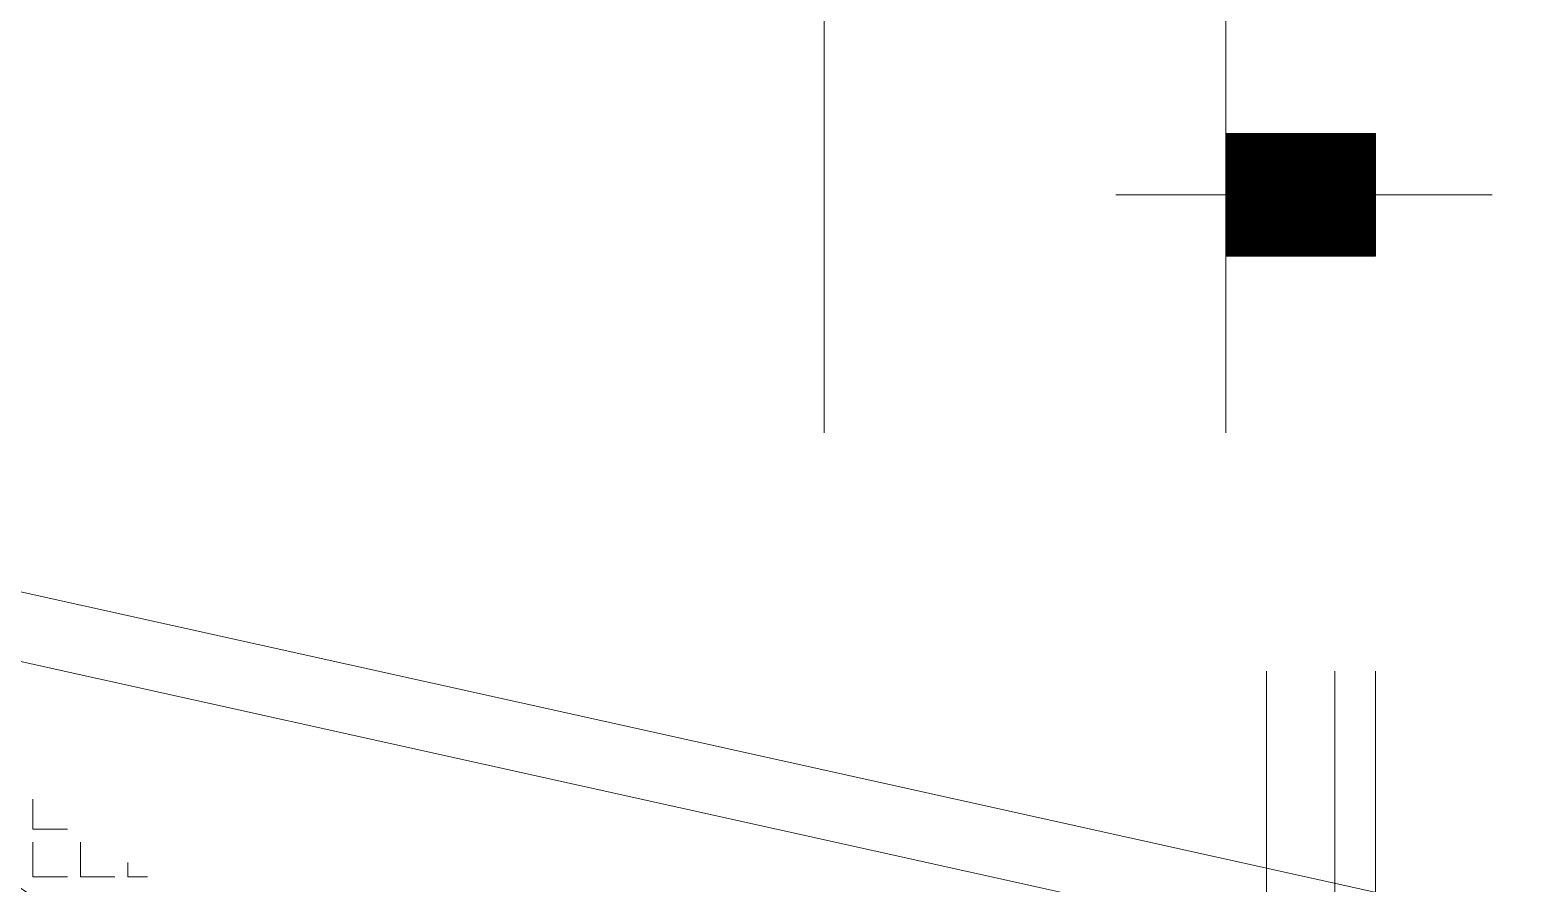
# Model space of a CAD drawing. Header units: inches. Extents: x 0 to 157513, y -28488 to 35640.
# Drawn here: x 10624.6 to 10842.8, y 19930.9 to 20056.3 of the extents above; entities that cross this region are included whole.
import ezdxf

# ---------------------------------------------------------------- set-up
doc = ezdxf.new("R2010")
doc.units = ezdxf.units.IN
doc.header["$LTSCALE"] = 400
doc.header["$MEASUREMENT"] = 0
doc.linetypes.add('PHANTOM', pattern=[2.5, 1.25, -0.25, 0.25, -0.25, 0.25, -0.25])
doc.layers.add('BF', color=8, linetype='PHANTOM')
doc.layers.add('BF STR', color=8, linetype='PHANTOM', lineweight=5)

# ---------------------------------------------------------------- blocks, each defined once
blk = doc.blocks.new('611bf4 strgaele')
at = {"layer": 'BF STR'}
for p, q in [((-269044.44, 34566.32, -169.38), (-269044.44, 33738.63, -169.38)), ((-269034.44, 34566.32, -169.38), (-269034.44, 33738.63, -169.38)), ((-269028.44, 34566.32, -169.38), (-269028.44, 33738.63, -169.38)), ((-269109.44, 34501.32, -169.38), (-269109.44, 33738.63, -169.38)), ((-269050.44, 34501.32, -169.38), (-269050.44, 33738.63, -169.38)), ((-269028.44, 34045.32, -169.38), (-269050.44, 34045.32, -169.38)), ((-269050.44, 34045.32, -169.38), (-269050.44, 34027.32, -169.38)), ((-269050.44, 34045.17, -169.38), (-269032.59, 34027.32, -169.38)), ((-269050.44, 34044.99, -169.38), (-269032.77, 34027.32, -169.38)), ((-269050.44, 34044.82, -169.38), (-269032.95, 34027.32, -169.38)), ((-269050.44, 34044.64, -169.38), (-269033.12, 34027.32, -169.38)), ((-269050.44, 34044.46, -169.38), (-269033.3, 34027.32, -169.38)), ((-269050.44, 34044.29, -169.38), (-269033.48, 34027.32, -169.38)), ((-269050.44, 34044.11, -169.38), (-269033.65, 34027.32, -169.38)), ((-269050.44, 34043.93, -169.38), (-269033.83, 34027.32, -169.38)), ((-269050.44, 34043.76, -169.38), (-269034.01, 34027.32, -169.38)), ((-269050.44, 34043.58, -169.38), (-269034.18, 34027.32, -169.38)), ((-269050.42, 34045.32, -169.38), (-269032.42, 34027.32, -169.38)), ((-269050.24, 34045.32, -169.38), (-269032.24, 34027.32, -169.38)), ((-269050.06, 34045.32, -169.38), (-269032.06, 34027.32, -169.38)), ((-269049.89, 34045.32, -169.38), (-269031.89, 34027.32, -169.38)), ((-269049.71, 34045.32, -169.38), (-269031.71, 34027.32, -169.38)), ((-269049.53, 34045.32, -169.38), (-269031.53, 34027.32, -169.38)), ((-269049.36, 34045.32, -169.38), (-269031.36, 34027.32, -169.38)), ((-269049.18, 34045.32, -169.38), (-269031.18, 34027.32, -169.38)), ((-269049, 34045.32, -169.38), (-269031, 34027.32, -169.38)), ((-269048.83, 34045.32, -169.38), (-269030.83, 34027.32, -169.38)), ((-269048.65, 34045.32, -169.38), (-269030.65, 34027.32, -169.38)), ((-269048.47, 34045.32, -169.38), (-269030.47, 34027.32, -169.38)), ((-269048.3, 34045.32, -169.38), (-269030.3, 34027.32, -169.38)), ((-269048.12, 34045.32, -169.38), (-269030.12, 34027.32, -169.38)), ((-269047.94, 34045.32, -169.38), (-269029.94, 34027.32, -169.38)), ((-269047.77, 34045.32, -169.38), (-269029.77, 34027.32, -169.38)), ((-269047.59, 34045.32, -169.38), (-269029.59, 34027.32, -169.38)), ((-269047.41, 34045.32, -169.38), (-269029.41, 34027.32, -169.38)), ((-269047.23, 34045.32, -169.38), (-269029.23, 34027.32, -169.38)), ((-269047.06, 34045.32, -169.38), (-269029.06, 34027.32, -169.38)), ((-269046.88, 34045.32, -169.38), (-269028.88, 34027.32, -169.38)), ((-269046.7, 34045.32, -169.38), (-269028.7, 34027.32, -169.38)), ((-269046.53, 34045.32, -169.38), (-269028.53, 34027.32, -169.38)), ((-269046.35, 34045.32, -169.38), (-269028.44, 34027.41, -169.38)), ((-269046.17, 34045.32, -169.38), (-269028.44, 34027.59, -169.38)), ((-269046, 34045.32, -169.38), (-269028.44, 34027.77, -169.38)), ((-269045.82, 34045.32, -169.38), (-269028.44, 34027.94, -169.38)), ((-269045.64, 34045.32, -169.38), (-269028.44, 34028.12, -169.38)), ((-269045.47, 34045.32, -169.38), (-269028.44, 34028.3, -169.38)), ((-269045.29, 34045.32, -169.38), (-269028.44, 34028.47, -169.38)), ((-269045.11, 34045.32, -169.38), (-269028.44, 34028.65, -169.38)), ((-269044.94, 34045.32, -169.38), (-269028.44, 34028.83, -169.38)), ((-269044.76, 34045.32, -169.38), (-269028.44, 34029, -169.38)), ((-269044.58, 34045.32, -169.38), (-269028.44, 34029.18, -169.38)), ((-269044.41, 34045.32, -169.38), (-269028.44, 34029.36, -169.38)), ((-269044.23, 34045.32, -169.38), (-269028.44, 34029.54, -169.38)), ((-269044.05, 34045.32, -169.38), (-269028.44, 34029.71, -169.38)), ((-269043.88, 34045.32, -169.38), (-269028.44, 34029.89, -169.38)), ((-269043.7, 34045.32, -169.38), (-269028.44, 34030.07, -169.38)), ((-269043.52, 34045.32, -169.38), (-269028.44, 34030.24, -169.38)), ((-269043.35, 34045.32, -169.38), (-269028.44, 34030.42, -169.38)), ((-269043.17, 34045.32, -169.38), (-269028.44, 34030.6, -169.38)), ((-269042.99, 34045.32, -169.38), (-269028.44, 34030.77, -169.38)), ((-269042.82, 34045.32, -169.38), (-269028.44, 34030.95, -169.38)), ((-269042.64, 34045.32, -169.38), (-269028.44, 34031.13, -169.38)), ((-269042.46, 34045.32, -169.38), (-269028.44, 34031.3, -169.38)), ((-269042.28, 34045.32, -169.38), (-269028.44, 34031.48, -169.38)), ((-269042.11, 34045.32, -169.38), (-269028.44, 34031.66, -169.38)), ((-269041.93, 34045.32, -169.38), (-269028.44, 34031.83, -169.38)), ((-269041.75, 34045.32, -169.38), (-269028.44, 34032.01, -169.38)), ((-269041.58, 34045.32, -169.38), (-269028.44, 34032.19, -169.38)), ((-269041.4, 34045.32, -169.38), (-269028.44, 34032.36, -169.38)), ((-269041.22, 34045.32, -169.38), (-269028.44, 34032.54, -169.38)), ((-269041.05, 34045.32, -169.38), (-269028.44, 34032.72, -169.38)), ((-269040.87, 34045.32, -169.38), (-269028.44, 34032.89, -169.38)), ((-269040.69, 34045.32, -169.38), (-269028.44, 34033.07, -169.38)), ((-269040.52, 34045.32, -169.38), (-269028.44, 34033.25, -169.38)), ((-269040.34, 34045.32, -169.38), (-269028.44, 34033.42, -169.38)), ((-269040.16, 34045.32, -169.38), (-269028.44, 34033.6, -169.38)), ((-269039.99, 34045.32, -169.38), (-269028.44, 34033.78, -169.38)), ((-269039.81, 34045.32, -169.38), (-269028.44, 34033.95, -169.38)), ((-269039.63, 34045.32, -169.38), (-269028.44, 34034.13, -169.38)), ((-269039.46, 34045.32, -169.38), (-269028.44, 34034.31, -169.38)), ((-269039.28, 34045.32, -169.38), (-269028.44, 34034.48, -169.38)), ((-269039.1, 34045.32, -169.38), (-269028.44, 34034.66, -169.38)), ((-269038.93, 34045.32, -169.38), (-269028.44, 34034.84, -169.38)), ((-269038.75, 34045.32, -169.38), (-269028.44, 34035.02, -169.38)), ((-269038.57, 34045.32, -169.38), (-269028.44, 34035.19, -169.38)), ((-269038.4, 34045.32, -169.38), (-269028.44, 34035.37, -169.38)), ((-269038.22, 34045.32, -169.38), (-269028.44, 34035.55, -169.38)), ((-269038.04, 34045.32, -169.38), (-269028.44, 34035.72, -169.38)), ((-269037.87, 34045.32, -169.38), (-269028.44, 34035.9, -169.38)), ((-269037.69, 34045.32, -169.38), (-269028.44, 34036.08, -169.38)), ((-269037.51, 34045.32, -169.38), (-269028.44, 34036.25, -169.38)), ((-269037.34, 34045.32, -169.38), (-269028.44, 34036.43, -169.38)), ((-269037.16, 34045.32, -169.38), (-269028.44, 34036.61, -169.38)), ((-269036.98, 34045.32, -169.38), (-269028.44, 34036.78, -169.38)), ((-269036.8, 34045.32, -169.38), (-269028.44, 34036.96, -169.38)), ((-269036.63, 34045.32, -169.38), (-269028.44, 34037.14, -169.38)), ((-269036.45, 34045.32, -169.38), (-269028.44, 34037.31, -169.38)), ((-269036.27, 34045.32, -169.38), (-269028.44, 34037.49, -169.38)), ((-269036.1, 34045.32, -169.38), (-269028.44, 34037.67, -169.38)), ((-269035.92, 34045.32, -169.38), (-269028.44, 34037.84, -169.38)), ((-269035.74, 34045.32, -169.38), (-269028.44, 34038.02, -169.38)), ((-269035.57, 34045.32, -169.38), (-269028.44, 34038.2, -169.38)), ((-269035.39, 34045.32, -169.38), (-269028.44, 34038.37, -169.38)), ((-269035.21, 34045.32, -169.38), (-269028.44, 34038.55, -169.38)), ((-269035.04, 34045.32, -169.38), (-269028.44, 34038.73, -169.38)), ((-269034.86, 34045.32, -169.38), (-269028.44, 34038.9, -169.38)), ((-269034.68, 34045.32, -169.38), (-269028.44, 34039.08, -169.38)), ((-269034.51, 34045.32, -169.38), (-269028.44, 34039.26, -169.38)), ((-269034.33, 34045.32, -169.38), (-269028.44, 34039.43, -169.38)), ((-269034.15, 34045.32, -169.38), (-269028.44, 34039.61, -169.38)), ((-269033.98, 34045.32, -169.38), (-269028.44, 34039.79, -169.38)), ((-269033.8, 34045.32, -169.38), (-269028.44, 34039.97, -169.38)), ((-269033.62, 34045.32, -169.38), (-269028.44, 34040.14, -169.38)), ((-269033.45, 34045.32, -169.38), (-269028.44, 34040.32, -169.38)), ((-269033.27, 34045.32, -169.38), (-269028.44, 34040.5, -169.38)), ((-269033.09, 34045.32, -169.38), (-269028.44, 34040.67, -169.38)), ((-269032.92, 34045.32, -169.38), (-269028.44, 34040.85, -169.38)), ((-269032.74, 34045.32, -169.38), (-269028.44, 34041.03, -169.38)), ((-269032.56, 34045.32, -169.38), (-269028.44, 34041.2, -169.38)), ((-269032.39, 34045.32, -169.38), (-269028.44, 34041.38, -169.38)), ((-269032.21, 34045.32, -169.38), (-269028.44, 34041.56, -169.38)), ((-269032.03, 34045.32, -169.38), (-269028.44, 34041.73, -169.38)), ((-269031.86, 34045.32, -169.38), (-269028.44, 34041.91, -169.38)), ((-269031.68, 34045.32, -169.38), (-269028.44, 34042.09, -169.38)), ((-269031.5, 34045.32, -169.38), (-269028.44, 34042.26, -169.38)), ((-269031.32, 34045.32, -169.38), (-269028.44, 34042.44, -169.38)), ((-269031.15, 34045.32, -169.38), (-269028.44, 34042.62, -169.38)), ((-269030.97, 34045.32, -169.38), (-269028.44, 34042.79, -169.38)), ((-269030.79, 34045.32, -169.38), (-269028.44, 34042.97, -169.38)), ((-269030.62, 34045.32, -169.38), (-269028.44, 34043.15, -169.38)), ((-269030.44, 34045.32, -169.38), (-269028.44, 34043.32, -169.38)), ((-269030.26, 34045.32, -169.38), (-269028.44, 34043.5, -169.38)), ((-269030.09, 34045.32, -169.38), (-269028.44, 34043.68, -169.38)), ((-269029.91, 34045.32, -169.38), (-269028.44, 34043.85, -169.38)), ((-269029.73, 34045.32, -169.38), (-269028.44, 34044.03, -169.38)), ((-269029.56, 34045.32, -169.38), (-269028.44, 34044.21, -169.38)), ((-269029.38, 34045.32, -169.38), (-269028.44, 34044.38, -169.38)), ((-269029.2, 34045.32, -169.38), (-269028.44, 34044.56, -169.38)), ((-269029.03, 34045.32, -169.38), (-269028.44, 34044.74, -169.38)), ((-269028.85, 34045.32, -169.38), (-269028.44, 34044.91, -169.38)), ((-269028.67, 34045.32, -169.38), (-269028.44, 34045.09, -169.38)), ((-269028.5, 34045.32, -169.38), (-269028.44, 34045.27, -169.38)), ((-269028.44, 34027.32, -169.38), (-269028.44, 34045.32, -169.38)), ((-269050.44, 34043.4, -169.38), (-269034.36, 34027.32, -169.38)), ((-269050.44, 34043.23, -169.38), (-269034.54, 34027.32, -169.38)), ((-269050.44, 34043.05, -169.38), (-269034.71, 34027.32, -169.38)), ((-269050.44, 34042.87, -169.38), (-269034.89, 34027.32, -169.38)), ((-269050.44, 34042.7, -169.38), (-269035.07, 34027.32, -169.38)), ((-269050.44, 34042.52, -169.38), (-269035.25, 34027.32, -169.38)), ((-269050.44, 34042.34, -169.38), (-269035.42, 34027.32, -169.38)), ((-269050.44, 34042.17, -169.38), (-269035.6, 34027.32, -169.38)), ((-269050.44, 34041.99, -169.38), (-269035.78, 34027.32, -169.38)), ((-269050.44, 34041.81, -169.38), (-269035.95, 34027.32, -169.38)), ((-269050.44, 34041.64, -169.38), (-269036.13, 34027.32, -169.38)), ((-269050.44, 34041.46, -169.38), (-269036.31, 34027.32, -169.38)), ((-269050.44, 34041.28, -169.38), (-269036.48, 34027.32, -169.38)), ((-269050.44, 34041.11, -169.38), (-269036.66, 34027.32, -169.38)), ((-269050.44, 34040.93, -169.38), (-269036.84, 34027.32, -169.38)), ((-269050.44, 34040.75, -169.38), (-269037.01, 34027.32, -169.38)), ((-269050.44, 34040.58, -169.38), (-269037.19, 34027.32, -169.38)), ((-269050.44, 34040.4, -169.38), (-269037.37, 34027.32, -169.38)), ((-269050.44, 34040.22, -169.38), (-269037.54, 34027.32, -169.38)), ((-269050.44, 34040.04, -169.38), (-269037.72, 34027.32, -169.38)), ((-269050.44, 34039.87, -169.38), (-269037.9, 34027.32, -169.38)), ((-269050.44, 34039.69, -169.38), (-269038.07, 34027.32, -169.38)), ((-269050.44, 34039.51, -169.38), (-269038.25, 34027.32, -169.38)), ((-269050.44, 34039.34, -169.38), (-269038.43, 34027.32, -169.38)), ((-269050.44, 34039.16, -169.38), (-269038.6, 34027.32, -169.38)), ((-269050.44, 34038.98, -169.38), (-269038.78, 34027.32, -169.38)), ((-269050.44, 34038.81, -169.38), (-269038.96, 34027.32, -169.38)), ((-269050.44, 34038.63, -169.38), (-269039.13, 34027.32, -169.38)), ((-269050.44, 34038.45, -169.38), (-269039.31, 34027.32, -169.38)), ((-269050.44, 34038.28, -169.38), (-269039.49, 34027.32, -169.38)), ((-269050.44, 34038.1, -169.38), (-269039.66, 34027.32, -169.38)), ((-269050.44, 34037.92, -169.38), (-269039.84, 34027.32, -169.38)), ((-269050.44, 34037.75, -169.38), (-269040.02, 34027.32, -169.38)), ((-269050.44, 34037.57, -169.38), (-269040.19, 34027.32, -169.38)), ((-269050.44, 34037.39, -169.38), (-269040.37, 34027.32, -169.38)), ((-269050.44, 34037.22, -169.38), (-269040.55, 34027.32, -169.38)), ((-269050.44, 34037.04, -169.38), (-269040.73, 34027.32, -169.38)), ((-269011.32, 34036.32, -169.38), (-269066.58, 34036.32, -169.38)), ((-269050.44, 34036.86, -169.38), (-269040.9, 34027.32, -169.38)), ((-269050.44, 34036.69, -169.38), (-269041.08, 34027.32, -169.38)), ((-269050.44, 34036.51, -169.38), (-269041.26, 34027.32, -169.38)), ((-269050.44, 34036.33, -169.38), (-269041.43, 34027.32, -169.38)), ((-269050.44, 34036.16, -169.38), (-269041.61, 34027.32, -169.38)), ((-269050.44, 34035.98, -169.38), (-269041.79, 34027.32, -169.38)), ((-269050.44, 34035.8, -169.38), (-269041.96, 34027.32, -169.38)), ((-269050.44, 34035.63, -169.38), (-269042.14, 34027.32, -169.38)), ((-269050.44, 34035.45, -169.38), (-269042.32, 34027.32, -169.38)), ((-269050.44, 34035.27, -169.38), (-269042.49, 34027.32, -169.38)), ((-269050.44, 34035.09, -169.38), (-269042.67, 34027.32, -169.38)), ((-269050.44, 34034.92, -169.38), (-269042.85, 34027.32, -169.38)), ((-269050.44, 34034.74, -169.38), (-269043.02, 34027.32, -169.38)), ((-269050.44, 34034.56, -169.38), (-269043.2, 34027.32, -169.38)), ((-269050.44, 34034.39, -169.38), (-269043.38, 34027.32, -169.38)), ((-269050.44, 34034.21, -169.38), (-269043.55, 34027.32, -169.38)), ((-269050.44, 34034.03, -169.38), (-269043.73, 34027.32, -169.38)), ((-269050.44, 34033.86, -169.38), (-269043.91, 34027.32, -169.38)), ((-269050.44, 34033.68, -169.38), (-269044.08, 34027.32, -169.38)), ((-269050.44, 34033.5, -169.38), (-269044.26, 34027.32, -169.38)), ((-269050.44, 34033.33, -169.38), (-269044.44, 34027.32, -169.38)), ((-269050.44, 34033.15, -169.38), (-269044.61, 34027.32, -169.38)), ((-269050.44, 34032.97, -169.38), (-269044.79, 34027.32, -169.38)), ((-269050.44, 34032.8, -169.38), (-269044.97, 34027.32, -169.38)), ((-269050.44, 34032.62, -169.38), (-269045.14, 34027.32, -169.38)), ((-269050.44, 34032.44, -169.38), (-269045.32, 34027.32, -169.38)), ((-269050.44, 34032.27, -169.38), (-269045.5, 34027.32, -169.38)), ((-269050.44, 34032.09, -169.38), (-269045.67, 34027.32, -169.38)), ((-269050.44, 34031.91, -169.38), (-269045.85, 34027.32, -169.38)), ((-269050.44, 34031.74, -169.38), (-269046.03, 34027.32, -169.38)), ((-269050.44, 34031.56, -169.38), (-269046.21, 34027.32, -169.38)), ((-269050.44, 34031.38, -169.38), (-269046.38, 34027.32, -169.38)), ((-269050.44, 34031.21, -169.38), (-269046.56, 34027.32, -169.38)), ((-269050.44, 34031.03, -169.38), (-269046.74, 34027.32, -169.38)), ((-269050.44, 34030.85, -169.38), (-269046.91, 34027.32, -169.38)), ((-269050.44, 34030.68, -169.38), (-269047.09, 34027.32, -169.38)), ((-269050.44, 34030.5, -169.38), (-269047.27, 34027.32, -169.38)), ((-269050.44, 34030.32, -169.38), (-269047.44, 34027.32, -169.38)), ((-269050.44, 34030.15, -169.38), (-269047.62, 34027.32, -169.38)), ((-269050.44, 34029.97, -169.38), (-269047.8, 34027.32, -169.38)), ((-269050.44, 34029.79, -169.38), (-269047.97, 34027.32, -169.38)), ((-269050.44, 34029.61, -169.38), (-269048.15, 34027.32, -169.38)), ((-269050.44, 34029.44, -169.38), (-269048.33, 34027.32, -169.38)), ((-269050.44, 34029.26, -169.38), (-269048.5, 34027.32, -169.38)), ((-269050.44, 34029.08, -169.38), (-269048.68, 34027.32, -169.38)), ((-269050.44, 34028.91, -169.38), (-269048.86, 34027.32, -169.38)), ((-269050.44, 34028.73, -169.38), (-269049.03, 34027.32, -169.38)), ((-269050.44, 34028.55, -169.38), (-269049.21, 34027.32, -169.38)), ((-269050.44, 34028.38, -169.38), (-269049.39, 34027.32, -169.38)), ((-269050.44, 34028.2, -169.38), (-269049.56, 34027.32, -169.38)), ((-269050.44, 34028.02, -169.38), (-269049.74, 34027.32, -169.38)), ((-269050.44, 34027.85, -169.38), (-269049.92, 34027.32, -169.38)), ((-269050.44, 34027.67, -169.38), (-269050.09, 34027.32, -169.38)), ((-269050.44, 34027.49, -169.38), (-269050.27, 34027.32, -169.38)), ((-269028.44, 34027.32, -169.38), (-269050.44, 34027.32, -169.38)), ((-269327.5, 34000.14), (-265757.71, 33208.74)), ((-269327.5, 34000.14), (-265757.71, 33208.74)), ((-269329.67, 33990.38), (-265759.88, 33198.98)), ((-269225.69, 33943.09, -169.38), (-269225.69, 33947.52, -169.38)), ((-269225.69, 33943.09, -169.38), (-269220.61, 33943.09, -169.38)), ((-269225.69, 33936.1, -169.38), (-269225.69, 33941.18, -169.38)), ((-269218.7, 33936.1, -169.38), (-269218.7, 33941.18, -169.38)), ((-269211.72, 33936.1, -169.38), (-269211.72, 33938.18, -169.38)), ((-269225.69, 33936.1, -169.38), (-269220.61, 33936.1, -169.38)), ((-269218.7, 33936.1, -169.38), (-269213.62, 33936.1, -169.38)), ((-269211.72, 33936.1, -169.38), (-269208.82, 33936.1, -169.38))]:
    blk.add_line(p, q, dxfattribs=at)
for radius in [327, 315, 303]:
    blk.add_circle((-269400.44, 33671.13, -169.38), radius, dxfattribs=at)

msp = doc.modelspace()

# ---------------------------------------------------------------- block references
at = {"layer": 'BF'}
msp.add_blockref('611bf4 strgaele', (279850.69, -14004.25, 169.38), dxfattribs=at)

doc.saveas('drawing.dxf')
